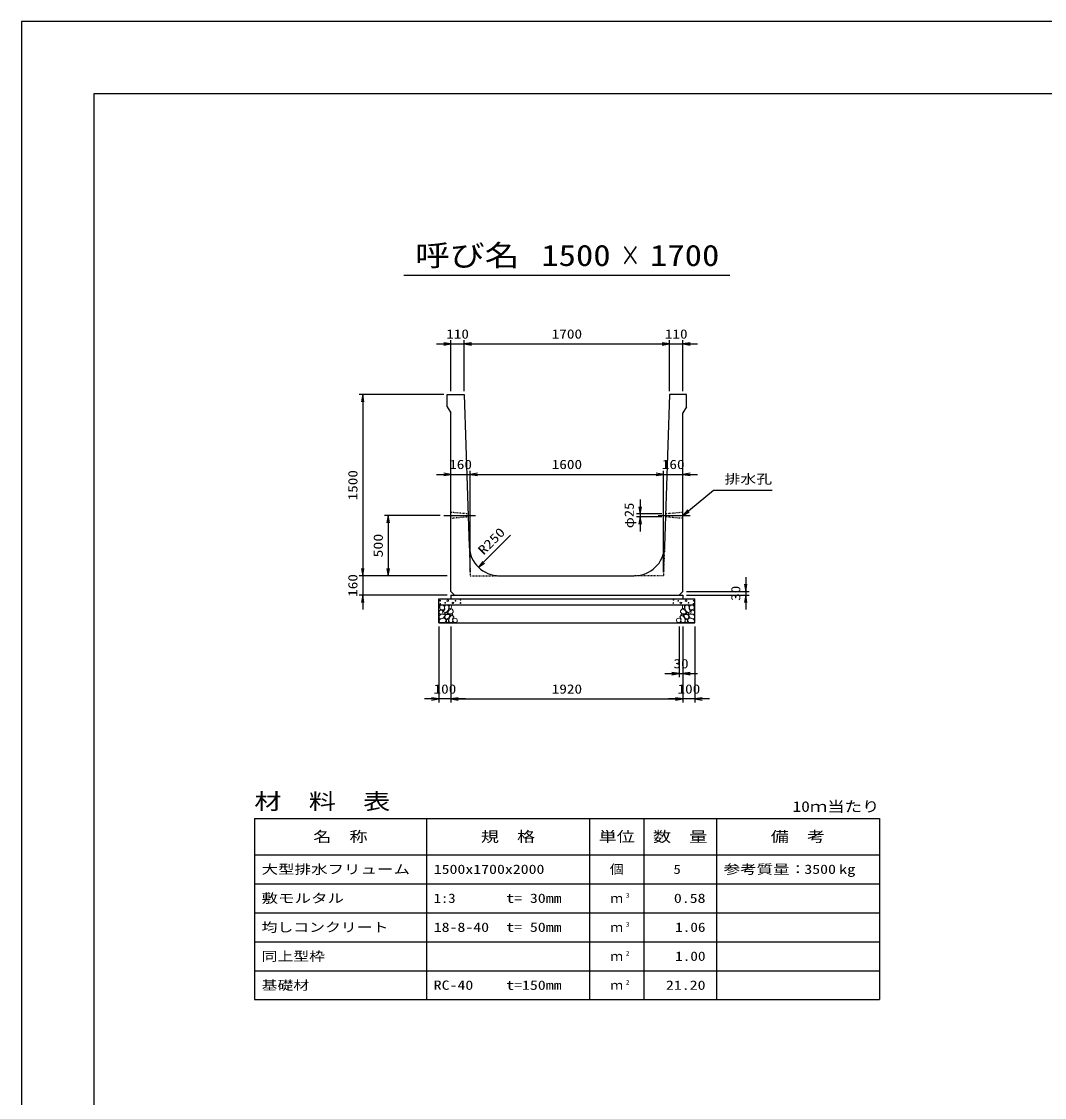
# Model space of a CAD drawing. Units: millimetres at full size. Extents: x 0 to 25230, y 0 to 17820.
# Drawn here: x 0 to 8469, y 8910 to 17820 of the extents above; entities that cross this region are included whole.
import ezdxf
from ezdxf.enums import TextEntityAlignment as Align

# ---------------------------------------------------------------- set-up
doc = ezdxf.new("R2010")
doc.units = ezdxf.units.MM
doc.linetypes.add('CHAIN', pattern=[18.5, 12, -1.5, 3.5, -1.5])
doc.linetypes.add('DASHED_SPACED', pattern=[12, 6, -6])
for name, color, linetype, lineweight in [('0_2', 7, 'Continuous', 25), ('D-BMK', 2, 'CHAIN', 25), ('D-DCR-HCHn', 4, 'Continuous', 9), ('D-MTR-FRAM', 7, 'Continuous', 25), ('D-MTR-LINE', 7, 'Continuous', 25), ('D-STR-DIM', 7, 'Continuous', 25), ('D-STR-STRn', 1, 'Continuous', 25), ('D-TTL', 2, 'Continuous', 25), ('D-TTL-TXT', 7, 'Continuous', 25)]:
    doc.layers.add(name, color=color, linetype=linetype, lineweight=lineweight)
doc.layers.add('D-MTR', color=7, linetype='Continuous')
doc.layers.add('D-MTR-TXT', color=7, linetype='Continuous')
doc.styles.add('ＭＳ ゴシック', font='')
doc.styles.get('ＭＳ ゴシック').set_extended_font_data('MS Gothic')

# ---------------------------------------------------------------- blocks, each defined once
blk = doc.blocks.new('open_arrow')
at = {"color": 0, "linetype": 'Continuous', "lineweight": -2}
blk.add_lwpolyline([(7.5, 1.25), (0, 0), (7.5, -1.25)], dxfattribs=at)

msp = doc.modelspace()

# ---------------------------------------------------------------- linework, layer by layer
at = {"layer": '0_2'}
for p, q in [((3465, 13730), (3005, 13730)), ((3035, 13730), (3035, 13230)), ((3525, 13230), (3005, 13230))]:
    msp.add_line(p, q, dxfattribs=at)
at = {"layer": 'D-BMK'}
for p, q in [((3495, 13730), (3758.333, 13730)), ((5271.667, 13730), (5535, 13730))]:
    msp.add_line(p, q, dxfattribs=at)
at = {"layer": 'D-DCR-HCHn'}
for points in [[(3460.46, 12940.356), (3455.26, 12924.753), (3462.194, 12914.352), (3479.53, 12912.618), (3491.366, 12917.699), (3486.464, 12929.954), (3489.932, 12936.889), (3482.997, 12943.823), (3472.596, 12947.29)], [(3493.399, 12983.696), (3477.796, 12987.163), (3463.928, 12980.228), (3462.194, 12964.626), (3465.661, 12952.491), (3482.997, 12947.29), (3495.132, 12947.29), (3500.333, 12955.958), (3500.333, 12975.028)], [(3507.267, 12985.429), (3502.067, 12969.827), (3503.8, 12952.491), (3491.665, 12933.421), (3507.267, 12924.753), (3524.603, 12933.421), (3535.005, 12947.29), (3538.472, 12969.827), (3535.005, 12981.962), (3524.603, 12987.163)], [(3510.735, 12924.753), (3502.067, 12917.819), (3505.534, 12912.618), (3517.669, 12912.618), (3522.87, 12914.352), (3526.337, 12921.286), (3521.136, 12926.487)], [(3536.739, 12943.823), (3528.071, 12923.02), (3535.005, 12914.352), (3555.808, 12914.352), (3564.476, 12917.819), (3573.144, 12929.954), (3573.144, 12940.356), (3564.476, 12954.224), (3554.074, 12955.958)], [(3540.206, 12981.962), (3540.206, 12961.159), (3548.874, 12955.958), (3557.542, 12961.159), (3559.275, 12973.294), (3557.542, 12983.696), (3545.407, 12987.163)], [(5493.261, 12943.823), (5501.929, 12923.02), (5494.995, 12914.352), (5474.192, 12914.352), (5465.524, 12917.819), (5456.856, 12929.954), (5456.856, 12940.356), (5465.524, 12954.224), (5475.926, 12955.958)], [(5489.794, 12981.962), (5489.794, 12961.159), (5481.126, 12955.958), (5472.458, 12961.159), (5470.725, 12973.294), (5472.458, 12983.696), (5484.593, 12987.163)], [(5522.733, 12985.429), (5527.933, 12969.827), (5526.2, 12952.491), (5538.335, 12933.421), (5522.733, 12924.753), (5505.397, 12933.421), (5494.995, 12947.29), (5491.528, 12969.827), (5494.995, 12981.962), (5505.397, 12987.163)], [(5519.265, 12924.753), (5527.933, 12917.819), (5524.466, 12912.618), (5512.331, 12912.618), (5507.13, 12914.352), (5503.663, 12921.286), (5508.864, 12926.487)], [(5536.601, 12983.696), (5552.204, 12987.163), (5566.072, 12980.228), (5567.806, 12964.626), (5564.339, 12952.491), (5547.003, 12947.29), (5534.868, 12947.29), (5529.667, 12955.958), (5529.667, 12975.028)], [(5569.54, 12940.356), (5574.74, 12924.753), (5567.806, 12914.352), (5550.47, 12912.618), (5538.634, 12917.699), (5543.536, 12929.954), (5540.068, 12936.889), (5547.003, 12943.823), (5557.404, 12947.29)], [(3493.366, 12882.757), (3506.208, 12902.019), (3504.603, 12906.834), (3486.946, 12911.65), (3470.894, 12910.045), (3459.658, 12900.414), (3458.052, 12889.177), (3459.658, 12877.941), (3472.499, 12874.731)], [(3499.787, 12842.627), (3511.023, 12847.443), (3514.234, 12863.494), (3507.813, 12874.731), (3496.577, 12877.941), (3482.13, 12876.336), (3466.078, 12869.915), (3458.052, 12860.284), (3458.052, 12849.048), (3462.868, 12842.627), (3482.13, 12844.232)], [(3538.311, 12882.757), (3546.337, 12902.019), (3539.916, 12910.045), (3520.654, 12910.045), (3512.628, 12906.834), (3504.603, 12895.598), (3504.603, 12885.967), (3512.628, 12873.125), (3522.259, 12871.52)], [(3535.101, 12847.443), (3535.101, 12866.705), (3527.075, 12871.52), (3519.049, 12866.705), (3517.444, 12855.469), (3519.049, 12845.837), (3530.285, 12842.627)], [(3565.599, 12844.232), (3570.415, 12858.679), (3568.81, 12874.731), (3580.046, 12892.388), (3565.599, 12900.414), (3549.548, 12892.388), (3539.916, 12879.546), (3536.706, 12858.679), (3539.916, 12847.443), (3549.548, 12842.627)], [(3562.389, 12900.414), (3570.415, 12906.834), (3567.204, 12911.65), (3555.968, 12911.65), (3551.153, 12910.045), (3547.942, 12903.624), (3552.758, 12898.808)], [(3578.441, 12845.837), (3592.887, 12842.627), (3605.729, 12849.048), (3607.334, 12863.494), (3604.124, 12874.731), (3588.072, 12879.546), (3576.836, 12879.546), (3572.02, 12871.52), (3572.02, 12853.863)], [(5451.559, 12845.837), (5437.113, 12842.627), (5424.271, 12849.048), (5422.666, 12863.494), (5425.876, 12874.731), (5441.928, 12879.546), (5453.164, 12879.546), (5457.98, 12871.52), (5457.98, 12853.863)], [(5464.401, 12844.232), (5459.585, 12858.679), (5461.19, 12874.731), (5449.954, 12892.388), (5464.401, 12900.414), (5480.452, 12892.388), (5490.084, 12879.546), (5493.294, 12858.679), (5490.084, 12847.443), (5480.452, 12842.627)], [(5467.611, 12900.414), (5459.585, 12906.834), (5462.796, 12911.65), (5474.032, 12911.65), (5478.847, 12910.045), (5482.058, 12903.624), (5477.242, 12898.808)], [(5491.689, 12882.757), (5483.663, 12902.019), (5490.084, 12910.045), (5509.346, 12910.045), (5517.372, 12906.834), (5525.397, 12895.598), (5525.397, 12885.967), (5517.372, 12873.125), (5507.741, 12871.52)], [(5494.899, 12847.443), (5494.899, 12866.705), (5502.925, 12871.52), (5510.951, 12866.705), (5512.556, 12855.469), (5510.951, 12845.837), (5499.715, 12842.627)], [(5530.213, 12842.627), (5518.977, 12847.443), (5515.766, 12863.494), (5522.187, 12874.731), (5533.423, 12877.941), (5547.87, 12876.336), (5563.922, 12869.915), (5571.948, 12860.284), (5571.948, 12849.048), (5567.132, 12842.627), (5547.87, 12844.232)], [(5536.634, 12882.757), (5523.792, 12902.019), (5525.397, 12906.834), (5543.054, 12911.65), (5559.106, 12910.045), (5570.342, 12900.414), (5571.948, 12889.177), (5570.342, 12877.941), (5557.501, 12874.731)]]:
    msp.add_lwpolyline(points, close=True, dxfattribs=at)
for centre, radius in [((3465.727, 13023.955), 3), ((3507.292, 13005.752), 3), ((3528.336, 13023.955), 7.5), ((3571.664, 13004.961), 7.5), ((3592.708, 13023.164), 3), ((3633.131, 13030.006), 3), ((5396.869, 13030.006), 3), ((5437.292, 13023.164), 3), ((5458.336, 13004.961), 7.5), ((5501.664, 13023.955), 7.5), ((5522.708, 13005.752), 3), ((5564.273, 13023.955), 3), ((3466.869, 12998.91), 3), ((3634.273, 13004.961), 3), ((5395.727, 13004.961), 3), ((5563.131, 12998.91), 3)]:
    msp.add_circle(centre, radius, dxfattribs=at)
at = {"layer": 'D-MTR-FRAM'}
for p, q in [((1927.5, 11220), (7102.5, 11220)), ((1927.5, 11220), (1927.5, 9720)), ((7102.5, 11220), (7102.5, 9720)), ((1927.5, 9720), (7102.5, 9720))]:
    msp.add_line(p, q, dxfattribs=at)
at = {"layer": 'D-MTR-LINE'}
for p, q in [((3352.5, 11220), (3352.5, 9720)), ((4702.5, 11220), (4702.5, 9720)), ((5152.5, 11220), (5152.5, 9720)), ((5752.5, 11220), (5752.5, 9720)), ((1927.5, 10920), (7102.5, 10920)), ((1927.5, 10680), (7102.5, 10680)), ((1927.5, 10440), (7102.5, 10440)), ((1927.5, 10200), (7102.5, 10200)), ((1927.5, 9960), (7102.5, 9960))]:
    msp.add_line(p, q, dxfattribs=at)
at = {"layer": 'D-STR-DIM'}
for p, q in [((3435, 15150), (3785, 15150)), ((3555, 14760), (3555, 15180)), ((3665, 14760), (3665, 15180)), ((3665, 14760), (3665, 15180)), ((3665, 15150), (5365, 15150)), ((5245, 15150), (5595, 15150)), ((5365, 14760), (5365, 15180)), ((5365, 14760), (5365, 15180)), ((5475, 14760), (5475, 15180)), ((3495, 14730), (2795, 14730)), ((2825, 14730), (2825, 13230)), ((3715, 13260), (3715, 14100)), ((3715, 13260), (3715, 14100)), ((5315, 13260), (5315, 14100)), ((5315, 13260), (5315, 14100)), ((3435, 14070), (3835, 14070)), ((3715, 14070), (5315, 14070)), ((5195, 14070), (5595, 14070)), ((5121.667, 13862.5), (5121.667, 13597.5)), ((5302.083, 13742.5), (5091.667, 13742.5)), ((5301.25, 13717.5), (5091.667, 13717.5)), ((3782.998, 13300.303), (4048.163, 13565.468)), ((2825, 13350), (2825, 12950)), ((3525, 13230), (2795, 13230)), ((3525, 13230), (2795, 13230)), ((5995, 13220), (5995, 12950)), ((5505, 13100), (6025, 13100)), ((3525, 13070), (2795, 13070)), ((5505, 13070), (6025, 13070)), ((3455, 12810), (3455, 12180)), ((3555, 12810), (3555, 12180)), ((3555, 12810), (3555, 12180)), ((5445, 12810), (5445, 12390)), ((5475, 12810), (5475, 12180)), ((5475, 12810), (5475, 12180)), ((5475, 12810), (5475, 12390)), ((5575, 12810), (5575, 12180)), ((5325, 12420), (5595, 12420)), ((3675, 12210), (3335, 12210)), ((3555, 12210), (5475, 12210)), ((5695, 12210), (5355, 12210))]:
    msp.add_line(p, q, dxfattribs=at)
msp.add_lwpolyline([(5475, 13730), (5730, 13940), (5790, 13940), (6214.416, 13940)], dxfattribs=at)
at = {"layer": 'D-STR-STRn'}
for p, q in [((3525, 14730), (3665, 14730)), ((3525, 14630), (3525, 14730)), ((3665, 14730), (3706.944, 13471.671)), ((5365, 14730), (5323.056, 13471.671)), ((5505, 14730), (5365, 14730)), ((5505, 14630), (5505, 14730)), ((3525, 14630), (3555, 14580)), ((5505, 14630), (5475, 14580)), ((3555, 13100), (3555, 14580)), ((5475, 13100), (5475, 14580)), ((3956.806, 13230), (5073.194, 13230)), ((3555, 13100), (3585, 13070)), ((5475, 13100), (5445, 13070)), ((3455, 12840), (3455, 13040)), ((3455, 13040), (5575, 13040)), ((3555, 13070), (5475, 13070)), ((3555, 13070), (3555, 13040)), ((5475, 13070), (5475, 13040)), ((5575, 12840), (5575, 13040)), ((3455, 12990), (5575, 12990)), ((3455, 12840), (5575, 12840))]:
    msp.add_line(p, q, dxfattribs=at)
at = {"layer": 'D-STR-STRn', "color": 2, "linetype": 'DASHED_SPACED'}
for p, q in [((3697.917, 13742.5), (3555, 13755)), ((5475, 13755), (5332.083, 13742.5)), ((3698.75, 13717.5), (3555, 13705)), ((5475, 13705), (5331.25, 13717.5)), ((3706.944, 13471.671), (3715, 13230)), ((5323.056, 13471.671), (5315, 13230)), ((3715, 13230), (3956.806, 13230)), ((5315, 13230), (5073.194, 13230))]:
    msp.add_line(p, q, dxfattribs=at)
at = {"layer": 'D-STR-STRn'}
for centre, start, end in [((3956.806, 13480), 181.90915, 270), ((5073.194, 13480), 270, 358.09085)]:
    msp.add_arc(centre, 250, start, end, dxfattribs=at)
at = {"layer": 'D-TTL'}
for points in [[(0, 0), (25230, 0), (25230, 17820), (0, 17820)], [(600, 600), (24630, 600), (24630, 17220), (600, 17220)]]:
    msp.add_lwpolyline(points, close=True, dxfattribs=at)
at = {"layer": 'D-TTL-TXT'}
msp.add_line((3165, 15720), (5865, 15720), dxfattribs=at)

# ---------------------------------------------------------------- block references
at = {"layer": '0_2', "xscale": 8, "yscale": 8}
for p, rotation in [((3035, 13730), 270), ((3035, 13230), 90)]:
    msp.add_blockref('open_arrow', p, dxfattribs=dict(at, rotation=rotation))
at = {"layer": 'D-STR-DIM', "xscale": 8, "yscale": 8}
for p, rotation in [((3555, 15150), 180), ((5365, 15150), 180), ((5365, 15150), 180), ((2825, 14730), 270), ((3555, 14070), 180), ((5315, 14070), 180), ((5315, 14070), 180), ((5121.667, 13742.5), 90), ((5475, 13730), 39.5), ((5121.667, 13717.5), 270), ((2825, 13230), 90), ((2825, 13230), 90), ((3782.998, 13300.303), 45), ((5995, 13100), 90), ((2825, 13070), 270), ((5995, 13070), 270), ((5445, 12420), 180), ((3455, 12210), 180), ((5475, 12210), 180), ((5475, 12210), 180)]:
    msp.add_blockref('open_arrow', p, dxfattribs=dict(at, rotation=rotation))
for p in [(3665, 15150), (3665, 15150), (5475, 15150), (3715, 14070), (3715, 14070), (5475, 14070), (5475, 12420), (3555, 12210), (3555, 12210), (5575, 12210)]:
    msp.add_blockref('open_arrow', p, dxfattribs=at)

# ---------------------------------------------------------------- texts
at = {"layer": '0_2', "style": 'ＭＳ ゴシック', "width": 1.25}
msp.add_text('500', height=76.98, rotation=90, dxfattribs=at).set_placement((2952.5, 13480), align=Align.MIDDLE_CENTER)
at = {"layer": 'D-MTR', "style": 'ＭＳ ゴシック', "width": 1.25}
msp.add_text('材\u3000料\u3000表', height=132, dxfattribs=at).set_placement((1927.5, 11256), align=Align.BOTTOM_LEFT)
at = {"layer": 'D-MTR', "style": 'ＭＳ ゴシック', "width": 1.2}
msp.add_text('10ｍ当たり', height=87.98, dxfattribs=at).set_placement((7102.5, 11249), align=Align.BOTTOM_RIGHT)
at = {"layer": 'D-MTR-TXT', "style": 'ＭＳ ゴシック'}
for s, height, width, p in [('名\u3000称', 87.98, 1.25, (2640, 11070)), ('規\u3000格', 87.98, 1.25, (4027.5, 11070)), ('単位', 87.98, 1.25, (4927.5, 11070)), ('数\u3000量', 87.98, 1.25, (5452.5, 11070)), ('備\u3000考', 87.98, 1.25, (6427.5, 11070)), ('個', 76.98, 1.1, (4927.5, 10800))]:
    msp.add_text(s, height=height, dxfattribs=dict(at, width=width)).set_placement(p, align=Align.MIDDLE_CENTER)
for s, width, p in [('大型排水フリューム', 1.3, (1987.5, 10800)), ('1500x1700x2000', 1.25, (3412.5, 10800)), ('参考質量：    kg', 1.3, (5812.5, 10800)), ('敷モルタル', 1.3, (1987.5, 10560)), ('1:3', 1.15, (3412.5, 10560)), ('t= 30mm', 1.25, (4012.5, 10560)), ('均しコンクリート', 1.25, (1987.5, 10320)), ('18-8-40', 1.25, (3412.5, 10320)), ('t= 50mm', 1.25, (4012.5, 10320)), ('同上型枠', 1.25, (1987.5, 10080)), ('基礎材', 1.25, (1987.5, 9840)), ('RC-40', 1.25, (3412.5, 9840)), ('t=150mm', 1.25, (4012.5, 9840))]:
    msp.add_text(s, height=76.98, dxfattribs=dict(at, width=width)).set_placement(p, align=Align.MIDDLE_LEFT)
for s, width, p in [('5', 1.15, (5457.83, 10800)), ('3500', 1.25, (6742.5, 10800)), ('0.58', 1.25, (5662.5, 10560)), ('1.06', 1.2, (5662.5, 10320)), ('1.00', 1.2, (5662.5, 10080)), ('21.20', 1.25, (5662.5, 9840))]:
    msp.add_text(s, height=76.98, dxfattribs=dict(at, width=width)).set_placement(p, align=Align.MIDDLE_RIGHT)
for p in [(4927.5, 10560), (4927.5, 10320), (4927.5, 10080), (4927.5, 9840)]:
    msp.add_text('ｍ', height=76.98, dxfattribs=at).set_placement(p, align=Align.MIDDLE_CENTER)
at = {"layer": 'D-MTR-TXT', "style": 'ＭＳ ゴシック', "width": 1.15}
for s, p in [('3', (5002.5, 10553)), ('3', (5002.5, 10313)), ('2', (5002.5, 10073)), ('2', (5002.5, 9833))]:
    msp.add_text(s, height=38.49, dxfattribs=at).set_placement(p, align=Align.BOTTOM_LEFT)
at = {"layer": 'D-STR-DIM', "style": 'ＭＳ ゴシック', "width": 1.2}
for s, p in [('110', (3610, 15232.5)), ('1700', (4515, 15232.5)), ('110', (5420, 15232.5)), ('160', (3635, 14152.5)), ('1600', (4515, 14152.5)), ('160', (5395, 14152.5)), ('30', (5460, 12502.5)), ('100', (3505, 12292.5)), ('1920', (4515, 12292.5)), ('100', (5525, 12292.5))]:
    msp.add_text(s, height=76.98, dxfattribs=at).set_placement(p, align=Align.MIDDLE_CENTER)
at = {"layer": 'D-STR-DIM', "style": 'ＭＳ ゴシック'}
for s, width, p in [('1500', 1.2, (2742.5, 13980)), ('φ25', 1.15, (5030.639, 13730)), ('160', 1.2, (2742.5, 13150)), ('30', 1.2, (5912.5, 13085))]:
    msp.add_text(s, height=76.98, rotation=90, dxfattribs=dict(at, width=width)).set_placement(p, align=Align.MIDDLE_CENTER)
at = {"layer": 'D-STR-DIM', "style": 'ＭＳ ゴシック', "width": 1.25}
msp.add_text('排水孔', height=76.98, dxfattribs=at).set_placement((5820, 13970), align=Align.BOTTOM_LEFT)
msp.add_text('R250', height=76.98, rotation=45, dxfattribs=at).set_placement((3841.408, 13381.34), align=Align.BOTTOM_LEFT)
at = {"layer": 'D-TTL-TXT', "style": 'ＭＳ ゴシック'}
for s, width, p in [('呼び名', 1.2, (3690, 15742.5)), ('1500', 1.2, (4590, 15742.5)), ('×', 0.7, (5040, 15742.5)), ('1700', 1.2, (5490, 15742.5))]:
    msp.add_text(s, height=176, dxfattribs=dict(at, width=width)).set_placement(p, align=Align.BOTTOM_CENTER)

doc.saveas('drawing.dxf')
